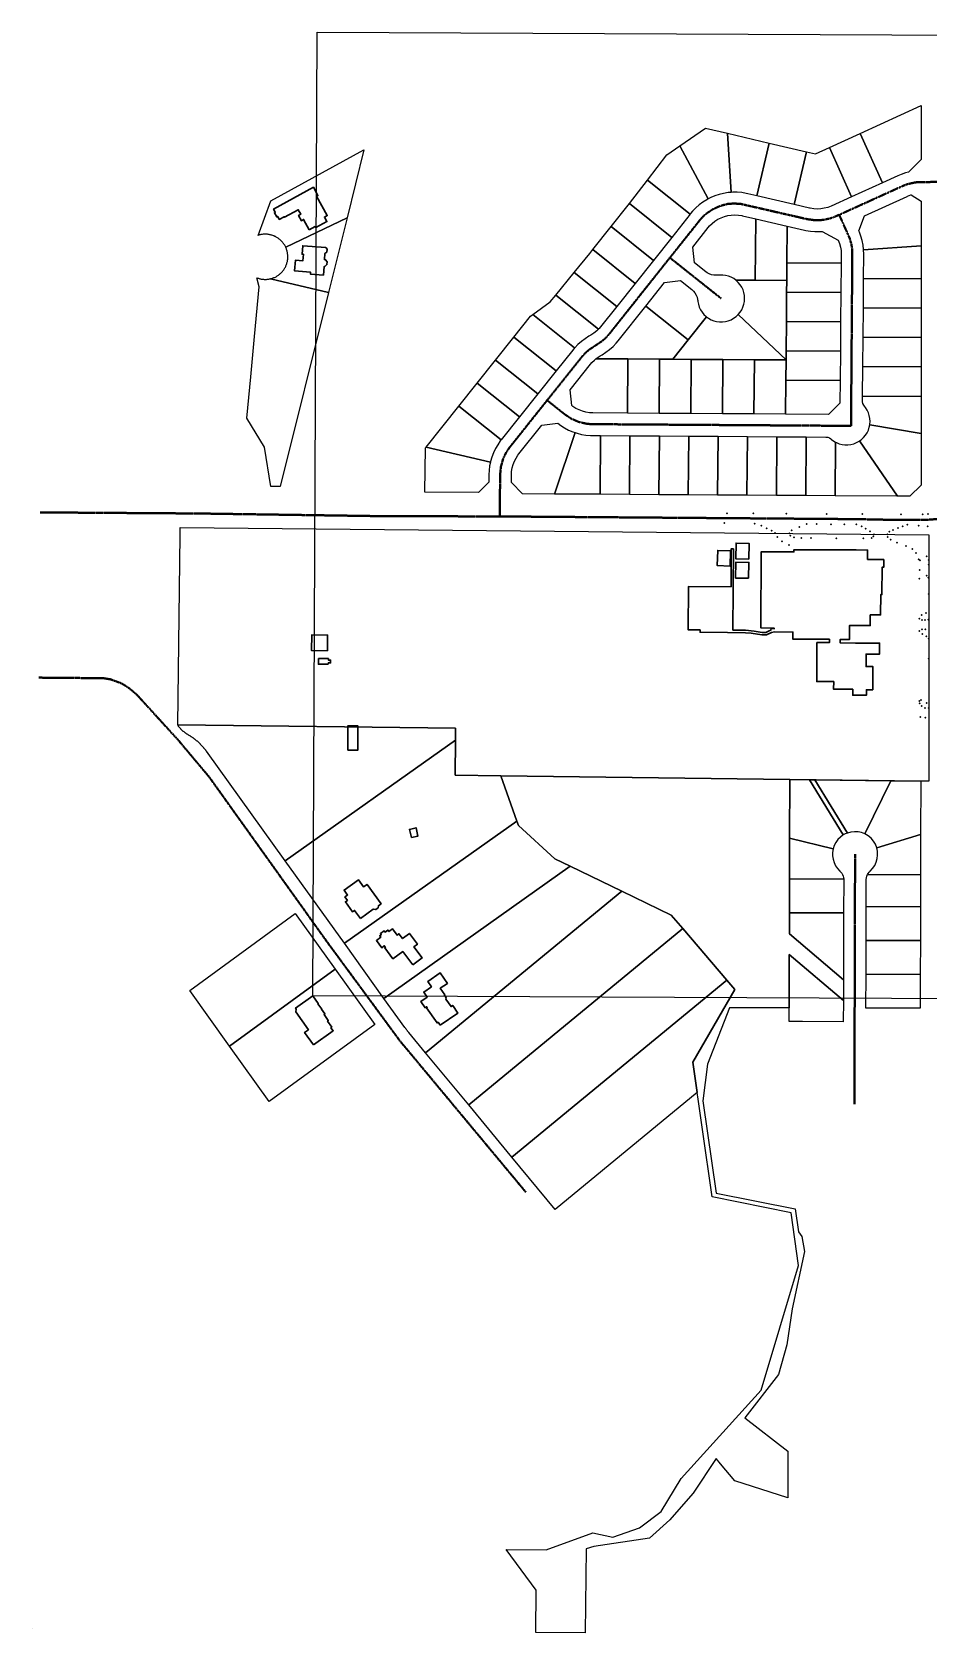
# Model space of a CAD drawing. Header units: feet. Extents: x -9340 to -4135, y -1818 to 3336.
# Drawn here: x -9340 to -6662, y -1818 to 2964 of the extents above; entities that cross this region are included whole.
import ezdxf

# ---------------------------------------------------------------- set-up
doc = ezdxf.new("R2010")
doc.units = ezdxf.units.FT
doc.header["$MEASUREMENT"] = 0
doc.linetypes.add('CENTER2', pattern=[1.125, 0.75, -0.125, 0.125, -0.125])
for name, color, linetype, lineweight in [('X-BLDG', 13, 'Continuous', 30), ('X-PVMT', 33, 'Continuous', 30), ('X-ROAD-CL', 2, 'CENTER2', 40)]:
    doc.layers.add(name, color=color, linetype=linetype, lineweight=lineweight)
doc.layers.add('X-LOTS-BLKS', color=253, linetype='Continuous')
picture_1 = doc.add_image_def('image1.jpg', size_in_pixel=(5576, 4278))

msp = doc.modelspace()

# ---------------------------------------------------------------- linework, layer by layer
msp.add_line((-9340.2, -1805.6), (-9340.2, -1805.6))
msp.add_line((-9340.2, -1805.6), (-9340.2, -1805.6))
at = {"layer": 'X-BLDG'}
for points in [[(-8512.2, 2373.6), (-8529.1, 2404.3), (-8535.7, 2400.7), (-8544.4, 2416.5), (-8537.9, 2420.1), (-8545.1, 2433.3), (-8586.3, 2410.8), (-8587.2, 2412.7), (-8602, 2404.6), (-8606.7, 2413.5), (-8609.6, 2411.9), (-8616.3, 2424.3), (-8613.7, 2425.7), (-8619, 2435.5), (-8500.2, 2500.5), (-8486.7, 2475.8), (-8490.4, 2473.8), (-8458.8, 2416.1), (-8466.9, 2411.7), (-8459.5, 2398.2), (-8492.8, 2379.9), (-8494.7, 2383.2), (-8512.2, 2373.6)], [(-8469.8, 2238.2), (-8508.8, 2241.4), (-8508.4, 2246.7), (-8556.1, 2250.8), (-8553.4, 2283.2), (-8531.3, 2281.3), (-8529.7, 2300.3), (-8533.7, 2300.6), (-8531.7, 2325.9), (-8463, 2320.2), (-8459.4, 2315.2), (-8460.1, 2307.1), (-8465.4, 2302.9), (-8466.9, 2284.4), (-8463.8, 2284.1), (-8459.1, 2277.6), (-8459.9, 2269.5), (-8465.4, 2263.9), (-8467.7, 2264.1), (-8469.8, 2238.2)], [(-7199.9, 1390.2), (-7239, 1391.1), (-7238, 1437.6), (-7198.9, 1436.8), (-7199.9, 1390.2)], [(-7246.1, 1421), (-7247.2, 1178), (-7209.4, 1177.7), (-7184.2, 1175.1), (-7160, 1171.2), (-7148.8, 1171.2), (-7139.1, 1176), (-7133.7, 1177.9), (-7133.6, 1182.2), (-7124, 1182.1), (-7124.2, 1183.9), (-7163.8, 1184.2), (-7162.7, 1412), (-7065.1, 1411.5), (-7065.1, 1418), (-6879.8, 1417.2), (-6845.2, 1417.1), (-6845.5, 1388.9), (-6796.9, 1388.7), (-6796.9, 1365.7), (-6802, 1365.8), (-6802.5, 1284), (-6806, 1284), (-6806.2, 1223.3), (-6837.3, 1223.4), (-6837.4, 1191.5), (-6881.4, 1191.7), (-6899.1, 1191.8), (-6899.3, 1149.8), (-6926.8, 1149.9), (-6926.9, 1139.4), (-6881.8, 1139.2), (-6809.2, 1138.9), (-6809.3, 1106), (-6849.7, 1106.2), (-6849.8, 1068.9), (-6829.3, 1068.8), (-6829.7, 999.5), (-6848.8, 999.7), (-6848.9, 983.3), (-6883, 983.4), (-6889.6, 983.5), (-6889.4, 1001), (-6946.7, 1001.3), (-6946.5, 1024), (-6996.8, 1024.2), (-6996.3, 1140.7), (-6959.1, 1140.6), (-6959.1, 1150.4), (-7068.5, 1150.9), (-7068.4, 1172), (-7123, 1172.3), (-7132.4, 1171.2), (-7147.5, 1163.4), (-7160.9, 1163.5), (-7193, 1168.7), (-7209.3, 1170.2), (-7264, 1170.4), (-7345.6, 1171.3), (-7345.6, 1178.5), (-7380.9, 1178.6), (-7380.4, 1308), (-7252.7, 1307.4), (-7252.1, 1421), (-7246.1, 1421)], [(-7256, 1369.1), (-7294.2, 1370.4), (-7292.5, 1415.9), (-7254.4, 1414.5), (-7256, 1369.1)], [(-7200.4, 1332.6), (-7239.6, 1333.4), (-7238.5, 1380.9), (-7199.4, 1380.1), (-7200.4, 1332.6)], [(-8457.9, 1116.4), (-8505.4, 1116.7), (-8504.9, 1163.5), (-8457.5, 1163.2), (-8457.9, 1116.4)], [(-8455.5, 1075.7), (-8485, 1076.1), (-8484.8, 1092.9), (-8455.2, 1092.6), (-8455.2, 1088.5), (-8448.6, 1088.5), (-8448.8, 1080), (-8455.4, 1080.2), (-8455.5, 1075.7)], [(-8397.5, 819.3), (-8397.7, 891.6), (-8367.2, 891.7), (-8367, 819.3), (-8397.5, 819.3)], [(-8207.5, 558.2), (-8213.3, 582.7), (-8193.5, 587.4), (-8187.8, 562.8), (-8207.5, 558.2)], [(-8359.8, 316.6), (-8377, 340.5), (-8382.8, 336.3), (-8404.5, 366.4), (-8398.5, 370.6), (-8406, 380.8), (-8397.8, 386.6), (-8408.4, 401.2), (-8365.8, 432), (-8350.3, 410.7), (-8339.7, 418.3), (-8297.9, 360.3), (-8305.9, 354.5), (-8306.6, 348.4), (-8313.8, 343.3), (-8321.2, 344.6), (-8359.8, 316.6)], [(-8203.4, 177.7), (-8233.3, 217.9), (-8262.5, 196.1), (-8287, 228.8), (-8284.9, 230.3), (-8288.4, 235), (-8296.1, 229.3), (-8312, 250.6), (-8298.9, 260.3), (-8302.1, 264.7), (-8297.5, 268), (-8299.9, 271.3), (-8288.8, 279.7), (-8286, 275.8), (-8277.7, 281.9), (-8274.3, 277.4), (-8263.7, 285.3), (-8250.1, 267), (-8244.8, 271), (-8233.9, 256.3), (-8213.1, 271.7), (-8189.3, 239.8), (-8200.2, 231.7), (-8175.4, 198.6), (-8203.4, 177.7)], [(-8121.2, -2.5), (-8127.6, 6.7), (-8130.7, 4.4), (-8162.2, 49.9), (-8160.3, 51.2), (-8161.9, 53.4), (-8166.7, 50), (-8179.4, 68.1), (-8160.1, 81.6), (-8170.5, 96.6), (-8147.4, 112.8), (-8158.3, 128.3), (-8121.5, 153.9), (-8099.9, 122.8), (-8121.3, 107.9), (-8107.8, 88.3), (-8108.8, 87.5), (-8103.3, 79.5), (-8104.3, 75.5), (-8088.9, 53.4), (-8083.9, 56.9), (-8068.3, 34.2), (-8121.2, -2.5)], [(-8499.8, -60.9), (-8526.2, -23.9), (-8515, -15.9), (-8552.9, 37.3), (-8551.1, 45.4), (-8553.4, 48.7), (-8501.7, 85.4), (-8485.5, 62.5), (-8486.5, 61.8), (-8475, 45.8), (-8475.4, 45.4), (-8465.5, 31.4), (-8468.3, 29.4), (-8455.8, 11.6), (-8457.8, 10.2), (-8445, -7.7), (-8447.6, -9.6), (-8440.9, -19), (-8499.8, -60.9)]]:
    msp.add_lwpolyline(points, close=True, dxfattribs=at)
at = {"layer": 'X-LOTS-BLKS'}
for points in [[(-6685.3, 2583.8), (-6723.4, 2545.6), (-6731.7, 2543.4), (-6744.6, 2539.1), (-6754.8, 2534.9), (-6800.6, 2514.1), (-6867.2, 2661.4), (-6685.2, 2744.3), (-6685.3, 2583.8)], [(-7263.8, 2661.7), (-7252.7, 2485.2), (-7261.7, 2484.5), (-7275.1, 2482.4), (-7288.3, 2479.1), (-7301.2, 2474.9), (-7313.7, 2469.6), (-7321.2, 2465.7), (-7405.7, 2624), (-7329.4, 2677), (-7263.8, 2661.7)], [(-7252.7, 2485.2), (-7263.8, 2661.7), (-7139.1, 2632.6), (-7176.1, 2475), (-7203.3, 2481.3), (-7207.6, 2482.3), (-7221, 2484.5), (-7234.5, 2485.6), (-7248.1, 2485.6), (-7252.7, 2485.2)], [(-7027.4, 2606.6), (-7064.5, 2449), (-7176.1, 2475), (-7139.1, 2632.6), (-7027.4, 2606.6)], [(-6800.6, 2514.1), (-6892.8, 2472.2), (-6959.4, 2619.5), (-6867.2, 2661.4), (-6800.6, 2514.1)], [(-8399.6, 2409.5), (-8582.7, 2321.4), (-8583.6, 2323.4), (-8584.7, 2325.4), (-8585.8, 2327.3), (-8587, 2329.2), (-8588.2, 2331.1), (-8589.5, 2332.9), (-8590.9, 2334.7), (-8592.3, 2336.5), (-8593.8, 2338.2), (-8595.3, 2339.8), (-8596.9, 2341.4), (-8598.6, 2342.9), (-8600.3, 2344.4), (-8602, 2345.8), (-8603.8, 2347.2), (-8605.6, 2348.5), (-8607.5, 2349.7), (-8609.4, 2350.9), (-8611.3, 2352), (-8613.4, 2353.1), (-8615.4, 2354), (-8617.4, 2355), (-8619.5, 2355.8), (-8621.6, 2356.6), (-8623.7, 2357.3), (-8625.9, 2357.9), (-8628.1, 2358.5), (-8630.3, 2358.9), (-8632.5, 2359.4), (-8634.7, 2359.7), (-8636.9, 2360), (-8639.2, 2360.2), (-8641.4, 2360.3), (-8643.7, 2360.3), (-8645.9, 2360.3), (-8648.1, 2360.2), (-8650.4, 2360), (-8652.6, 2359.7), (-8654.8, 2359.4), (-8657, 2359), (-8659.2, 2358.5), (-8661.4, 2358), (-8664.9, 2356.9), (-8627.5, 2460), (-8349.1, 2612), (-8399.6, 2409.5)], [(-7321.2, 2465.7), (-7325.7, 2463.3), (-7337.3, 2456), (-7348.1, 2447.9), (-7358.3, 2438.9), (-7367.8, 2429.1), (-7373.9, 2421.8), (-7375.5, 2419.8), (-7502.8, 2521.3), (-7444.5, 2597), (-7405.7, 2624), (-7321.2, 2465.7)], [(-6892.8, 2472.2), (-6953.5, 2444.6), (-6954.4, 2444.3), (-6964.3, 2440.5), (-6974.5, 2437.8), (-6985, 2436.1), (-6995.6, 2435.6), (-7006.2, 2436.1), (-7016.6, 2437.8), (-7018.4, 2438.2), (-7064.5, 2449), (-7027.4, 2606.6), (-7001.2, 2600.5), (-6959.4, 2619.5), (-6892.8, 2472.2)], [(-7375.5, 2419.8), (-7430.1, 2351), (-7556.4, 2451.8), (-7502.8, 2521.3), (-7375.5, 2419.8)], [(-7430.1, 2351), (-7484.8, 2282.3), (-7611, 2383), (-7560.2, 2447), (-7556.4, 2451.8), (-7430.1, 2351)], [(-6685.3, 2458.6), (-6685.4, 2325.7), (-6857, 2313.3), (-6857.1, 2314.3), (-6858.6, 2327.8), (-6861.3, 2341.2), (-6865, 2354.2), (-6869.8, 2366.9), (-6871.5, 2370.8), (-6854.7, 2415.5), (-6727, 2473.4), (-6726.2, 2473.8), (-6716.3, 2477.6), (-6715.3, 2477.9), (-6685.3, 2458.6)], [(-8455.1, 2186.7), (-8628.4, 2227.2), (-8626.2, 2227.7), (-8624, 2228.3), (-8621.9, 2229), (-8619.8, 2229.8), (-8617.7, 2230.6), (-8615.7, 2231.5), (-8613.6, 2232.5), (-8611.6, 2233.5), (-8609.7, 2234.6), (-8607.8, 2235.8), (-8605.9, 2237), (-8604.1, 2238.3), (-8602.3, 2239.7), (-8600.5, 2241.1), (-8598.8, 2242.6), (-8597.2, 2244.1), (-8595.6, 2245.7), (-8594, 2247.3), (-8592.5, 2249), (-8591.1, 2250.7), (-8589.7, 2252.5), (-8588.4, 2254.3), (-8587.2, 2256.2), (-8586, 2258.1), (-8584.9, 2260), (-8583.8, 2262), (-8582.8, 2264), (-8581.9, 2266.1), (-8581, 2268.1), (-8580.2, 2270.2), (-8579.5, 2272.4), (-8578.9, 2274.5), (-8578.3, 2276.7), (-8577.8, 2278.9), (-8577.4, 2281.1), (-8577, 2283.3), (-8576.7, 2285.5), (-8576.5, 2287.8), (-8576.4, 2290), (-8576.3, 2292.2), (-8576.4, 2294.5), (-8576.4, 2296.7), (-8576.6, 2299), (-8576.9, 2301.2), (-8577.2, 2303.4), (-8577.6, 2305.7), (-8578, 2307.8), (-8578.6, 2310), (-8579.2, 2312.2), (-8579.9, 2314.3), (-8580.6, 2316.5), (-8581.4, 2318.5), (-8582.7, 2321.4), (-8399.6, 2409.5), (-8455.1, 2186.7)], [(-7181, 2223.1), (-7239, 2223.5), (-7244.7, 2227.7), (-7252.4, 2231.9), (-7260.6, 2235.2), (-7269.1, 2237.4), (-7277.9, 2238.5), (-7286.7, 2238.5), (-7292.1, 2238), (-7297, 2237.6), (-7304.2, 2237.8), (-7311.3, 2239.2), (-7318.1, 2241.7), (-7324.4, 2245.1), (-7328, 2247.7), (-7361.8, 2274.6), (-7367.2, 2322), (-7321.1, 2379.9), (-7316.9, 2384.9), (-7309.4, 2392.4), (-7301.1, 2399), (-7292.2, 2404.8), (-7282.8, 2409.6), (-7272.9, 2413.3), (-7262.6, 2416.1), (-7252.2, 2417.7), (-7241.6, 2418.2), (-7231, 2417.7), (-7220.6, 2416), (-7218.8, 2415.6), (-7179.4, 2406.4), (-7181, 2223.1)], [(-7085.2, 2384.5), (-7086.1, 2275), (-7086.6, 2222.5), (-7181, 2223.1), (-7179.4, 2406.4), (-7085.2, 2384.5)], [(-7484.8, 2282.3), (-7539.4, 2213.5), (-7665.6, 2314.2), (-7611, 2383), (-7484.8, 2282.3)], [(-6924.3, 2274), (-7086.1, 2275), (-7085.2, 2384.5), (-7033.8, 2372.5), (-7029.6, 2371.5), (-7016.2, 2369.4), (-7002.6, 2368.2), (-6989, 2368.2), (-6980.7, 2368.7), (-6933, 2342.9), (-6932.6, 2342.1), (-6928.9, 2332.2), (-6926.1, 2321.9), (-6924.5, 2311.5), (-6924, 2300.9), (-6924, 2300.4), (-6924.3, 2274)], [(-7539.4, 2213.5), (-7594, 2144.8), (-7721, 2246.1), (-7674.4, 2303.2), (-7665.6, 2314.2), (-7539.4, 2213.5)], [(-6685.4, 2227), (-6857.2, 2228.1), (-6856.6, 2299.9), (-6856.6, 2300.8), (-6857, 2313.3), (-6685.4, 2325.7), (-6685.4, 2227)], [(-6925, 2186.2), (-7086.9, 2187.3), (-7086.6, 2222.5), (-7086.1, 2275), (-6924.3, 2274), (-6925, 2186.2)], [(-8628.4, 2227.2), (-8455.1, 2186.7), (-8599.7, 1606.9), (-8627.4, 1607.2), (-8645.9, 1723.8), (-8698.9, 1810.5), (-8687.2, 1933.9), (-8675.6, 2055.3), (-8661.6, 2202.7), (-8668.6, 2230.1), (-8666.5, 2229.3), (-8664.4, 2228.6), (-8662.2, 2227.9), (-8660, 2227.3), (-8657.9, 2226.8), (-8655.7, 2226.4), (-8653.4, 2226.1), (-8651.2, 2225.8), (-8649, 2225.6), (-8646.7, 2225.4), (-8644.5, 2225.4), (-8642.2, 2225.4), (-8640, 2225.5), (-8637.8, 2225.6), (-8635.5, 2225.9), (-8633.3, 2226.2), (-8631.1, 2226.6), (-8628.4, 2227.2)], [(-7594, 2144.8), (-7642.5, 2083.7), (-7646.7, 2078.8), (-7649.1, 2076.4), (-7776.5, 2178), (-7721, 2246.1), (-7594, 2144.8)], [(-7325.8, 2113.3), (-7380.9, 2044.7), (-7507.5, 2145.3), (-7451.2, 2216.2), (-7403.8, 2221.7), (-7370, 2194.9), (-7365.3, 2190.5), (-7360.7, 2185), (-7357, 2178.7), (-7354.4, 2172), (-7352.7, 2165), (-7352.4, 2162.1), (-7352.2, 2159.8), (-7350.5, 2151.1), (-7347.8, 2142.7), (-7344.1, 2134.8), (-7339.4, 2127.3), (-7333.9, 2120.5), (-7327.4, 2114.5), (-7325.8, 2113.3)], [(-7239, 2223.5), (-7181, 2223.1), (-7086.6, 2222.5), (-7086.9, 2187.3), (-7087.6, 2099.5), (-7088.4, 2011.8), (-7088.6, 1984.8), (-7231.8, 2120.2), (-7231.6, 2120.4), (-7225.9, 2127.1), (-7221.2, 2134.6), (-7217.4, 2142.5), (-7214.6, 2150.9), (-7213, 2159.6), (-7212.4, 2168.4), (-7212.9, 2177.2), (-7214.5, 2185.8), (-7217.2, 2194.2), (-7220.9, 2202.2), (-7225.6, 2209.6), (-7231.2, 2216.4), (-7237.6, 2222.5), (-7239, 2223.5)], [(-6685.5, 2139.2), (-6857.9, 2140.3), (-6857.2, 2228.1), (-6685.4, 2227), (-6685.5, 2139.2)], [(-7649.1, 2076.4), (-7654.2, 2071.3), (-7662.5, 2064.6), (-7671.4, 2058.9), (-7673.7, 2057.6), (-7677.5, 2055.5), (-7689, 2048.2), (-7699.9, 2040.1), (-7710.1, 2031.1), (-7719.5, 2021.3), (-7720.1, 2020.7), (-7844.9, 2120.2), (-7792.7, 2158.2), (-7776.5, 2178), (-7649.1, 2076.4)], [(-6925.8, 2098.5), (-7087.6, 2099.5), (-7086.9, 2187.3), (-6925, 2186.2), (-6925.8, 2098.5)], [(-7720.1, 2020.7), (-7725.4, 2014.3), (-7775, 1952.2), (-7901.4, 2053), (-7851.9, 2115.2), (-7844.9, 2120.2), (-7720.1, 2020.7)], [(-7426.7, 1987), (-7466.4, 1987.2), (-7560.8, 1987.9), (-7656.3, 1988.5), (-7652.9, 1991.2), (-7644, 1997), (-7641.7, 1998.3), (-7637.9, 2000.4), (-7626.4, 2007.6), (-7615.5, 2015.8), (-7605.3, 2024.8), (-7595.9, 2034.5), (-7589.7, 2041.8), (-7507.5, 2145.3), (-7380.9, 2044.7), (-7426.7, 1987)], [(-7380.9, 2044.7), (-7325.8, 2113.3), (-7320.3, 2109.3), (-7312.6, 2105), (-7304.5, 2101.8), (-7295.9, 2099.6), (-7287.2, 2098.4), (-7278.4, 2098.4), (-7269.6, 2099.5), (-7261.1, 2101.7), (-7252.9, 2104.9), (-7245.2, 2109.2), (-7238, 2114.3), (-7231.8, 2120.2), (-7088.6, 1984.8), (-7183.1, 1985.4), (-7277.5, 1986), (-7371.9, 1986.6), (-7426.7, 1987), (-7380.9, 2044.7)], [(-6685.5, 2051.5), (-6858.7, 2052.6), (-6857.9, 2140.3), (-6685.5, 2139.2), (-6685.5, 2051.5)], [(-6926.5, 2010.8), (-7088.4, 2011.8), (-7087.6, 2099.5), (-6925.8, 2098.5), (-6926.5, 2010.8)], [(-7775, 1952.2), (-7829.8, 1883.5), (-7956.2, 1984.4), (-7901.4, 2053), (-7775, 1952.2)], [(-6927.3, 1923), (-7089.2, 1924.1), (-7088.6, 1984.8), (-7088.4, 2011.8), (-6926.5, 2010.8), (-6927.3, 1923)], [(-6685.5, 1963.8), (-6859.5, 1964.9), (-6858.7, 2052.6), (-6685.5, 2051.5), (-6685.5, 1963.8)], [(-7829.8, 1883.5), (-7884.5, 1814.9), (-8011, 1915.7), (-7956.2, 1984.4), (-7829.8, 1883.5)], [(-7562.2, 1825.9), (-7666, 1826.6), (-7676.1, 1827.1), (-7686.5, 1828.8), (-7696.8, 1831.6), (-7706.6, 1835.4), (-7716.1, 1840.2), (-7724.9, 1846), (-7728.3, 1848.6), (-7733.6, 1896), (-7672.8, 1972.3), (-7668.7, 1977.1), (-7661.1, 1984.6), (-7656.3, 1988.5), (-7560.8, 1987.9), (-7562.2, 1825.9)], [(-7467.8, 1825.3), (-7562.2, 1825.9), (-7560.8, 1987.9), (-7466.4, 1987.2), (-7467.8, 1825.3)], [(-7373.3, 1824.7), (-7467.8, 1825.3), (-7466.4, 1987.2), (-7426.7, 1987), (-7371.9, 1986.6), (-7373.3, 1824.7)], [(-7278.9, 1824.1), (-7373.3, 1824.7), (-7371.9, 1986.6), (-7277.5, 1986), (-7278.9, 1824.1)], [(-7184.5, 1823.5), (-7278.9, 1824.1), (-7277.5, 1986), (-7183.1, 1985.4), (-7184.5, 1823.5)], [(-7089.2, 1924.1), (-7090, 1822.9), (-7184.5, 1823.5), (-7183.1, 1985.4), (-7088.6, 1984.8), (-7089.2, 1924.1)], [(-6685.6, 1876), (-6860.2, 1877.1), (-6859.5, 1964.9), (-6685.5, 1963.8), (-6685.6, 1876)], [(-7884.5, 1814.9), (-7939.3, 1746.2), (-8065.7, 1847.1), (-8011, 1915.7), (-7884.5, 1814.9)], [(-7090, 1822.9), (-7089.2, 1924.1), (-6927.3, 1923), (-6927.9, 1855.6), (-6961.9, 1822), (-7090, 1822.9)], [(-6685.6, 1765.3), (-6838.9, 1790.5), (-6838.5, 1792.5), (-6837.9, 1801.3), (-6838.5, 1810.1), (-6840.1, 1818.8), (-6842.8, 1827.2), (-6846.5, 1835.2), (-6851.2, 1842.6), (-6854.6, 1846.9), (-6856.9, 1850.2), (-6859.1, 1855), (-6860.2, 1860.1), (-6860.3, 1862.9), (-6860.2, 1877.1), (-6685.6, 1876), (-6685.6, 1765.3)], [(-7971.6, 1679.6), (-8163.4, 1724.7), (-8065.7, 1847.1), (-7939.3, 1746.2), (-7942, 1742.7), (-7949.8, 1731.6), (-7956.6, 1719.8), (-7962.5, 1707.5), (-7967.3, 1694.8), (-7971.1, 1681.8), (-7971.6, 1679.6)], [(-7718.6, 1767.6), (-7779.7, 1584.3), (-7875.5, 1584.9), (-7908.9, 1618.9), (-7908.7, 1641.8), (-7908.2, 1651.9), (-7906.5, 1662.4), (-7903.7, 1672.6), (-7899.9, 1682.5), (-7895, 1691.9), (-7889.2, 1700.8), (-7886.6, 1704.2), (-7817.8, 1790.4), (-7770.4, 1795.8), (-7761.4, 1789.1), (-7750, 1781.8), (-7738, 1775.5), (-7725.5, 1770.1), (-7718.6, 1767.6)], [(-6685.6, 1765.3), (-6685.7, 1611), (-6719.4, 1577.5), (-6755.8, 1577.7), (-6869.2, 1743.2), (-6863.6, 1747.3), (-6857.1, 1753.3), (-6851.5, 1760.1), (-6846.7, 1767.5), (-6843, 1775.5), (-6840.2, 1783.9), (-6838.9, 1790.5), (-6685.6, 1765.3)], [(-8007.1, 1589.1), (-8166.8, 1590.3), (-8166.8, 1590.3), (-8165.7, 1721.8), (-8163.4, 1724.7), (-7971.6, 1679.6), (-7973.9, 1668.5), (-7975.6, 1655), (-7976.2, 1642.3), (-7976.4, 1619.3), (-8007.1, 1589.1)], [(-7779.7, 1584.3), (-7718.6, 1767.6), (-7712.7, 1765.8), (-7699.5, 1762.5), (-7686.1, 1760.3), (-7672.5, 1759.2), (-7666.6, 1759.1), (-7642.4, 1758.9), (-7643.9, 1583.4), (-7779.7, 1584.3)], [(-7556.2, 1582.9), (-7643.9, 1583.4), (-7642.4, 1758.9), (-7554.7, 1758.3), (-7556.2, 1582.9)], [(-7468.5, 1582.3), (-7556.2, 1582.9), (-7554.7, 1758.3), (-7467, 1757.8), (-7468.5, 1582.3)], [(-7380.8, 1581.8), (-7468.5, 1582.3), (-7467, 1757.8), (-7379.3, 1757.2), (-7380.8, 1581.8)], [(-7293.1, 1581.2), (-7380.8, 1581.8), (-7379.3, 1757.2), (-7291.6, 1756.7), (-7293.1, 1581.2)], [(-7205.4, 1580.6), (-7293.1, 1581.2), (-7291.6, 1756.7), (-7203.9, 1756.1), (-7205.4, 1580.6)], [(-7117.7, 1580.1), (-7205.4, 1580.6), (-7203.9, 1756.1), (-7116.2, 1755.5), (-7117.7, 1580.1)], [(-7030, 1579.5), (-7117.7, 1580.1), (-7116.2, 1755.5), (-7028.5, 1755), (-7030, 1579.5)], [(-6941.3, 1739.7), (-6942.4, 1578.9), (-7030, 1579.5), (-7028.5, 1755), (-6970.2, 1754.6), (-6969, 1754.6), (-6963.8, 1753.7), (-6958.9, 1751.8), (-6954.6, 1748.8), (-6954.4, 1748.6), (-6953, 1747.4), (-6945.9, 1742.2), (-6941.3, 1739.7)], [(-6942.4, 1578.9), (-6941.3, 1739.7), (-6938.2, 1738), (-6930, 1734.7), (-6921.5, 1732.5), (-6912.8, 1731.4), (-6903.9, 1731.4), (-6895.2, 1732.5), (-6886.7, 1734.7), (-6878.5, 1737.9), (-6870.7, 1742.1), (-6869.2, 1743.2), (-6755.8, 1577.7), (-6942.4, 1578.9)], [(-8905.1, 894.9), (-8898.2, 1461.3), (-8898.2, 1484.3), (-6662, 1462.6), (-6662.3, 726.9), (-6686.3, 727), (-7077.7, 731.8), (-7939.9, 742.4), (-8076.3, 744.1), (-8076, 849.4), (-8075.9, 884.8), (-8905.1, 894.9)], [(-8905.1, 894.9), (-8075.9, 884.8), (-8076, 849.4), (-8584.5, 489), (-8819.7, 816.5), (-8820.9, 818.1), (-8821.7, 819.2), (-8822.5, 820.2), (-8823.3, 821.3), (-8824.2, 822.4), (-8825, 823.4), (-8825.9, 824.5), (-8826.7, 825.5), (-8827.6, 826.6), (-8828.5, 827.6), (-8829.3, 828.6), (-8830.2, 829.6), (-8831.1, 830.6), (-8832, 831.6), (-8832.9, 832.6), (-8833.9, 833.6), (-8834.8, 834.6), (-8835.7, 835.6), (-8836.7, 836.5), (-8837.6, 837.5), (-8838.6, 838.4), (-8839.5, 839.4), (-8840.5, 840.3), (-8841.5, 841.2), (-8842.5, 842.2), (-8843.5, 843.1), (-8844.5, 844), (-8845.5, 844.9), (-8846.5, 845.8), (-8847.5, 846.6), (-8848.6, 847.5), (-8849.6, 848.4), (-8850.7, 849.2), (-8851.7, 850.1), (-8852.8, 850.9), (-8853.8, 851.7), (-8854.9, 852.6), (-8856, 853.4), (-8857.1, 854.2), (-8858.2, 855), (-8859.3, 855.8), (-8860.4, 856.5), (-8861.5, 857.3), (-8862.6, 858.1), (-8863.7, 858.8), (-8864.8, 859.5), (-8866, 860.3), (-8867.1, 861), (-8868.3, 861.7), (-8869.4, 862.4), (-8870.6, 863.1), (-8871.7, 863.8), (-8872.9, 864.5), (-8874.3, 865.3), (-8875.4, 866), (-8876.6, 866.7), (-8877.7, 867.4), (-8878.8, 868.2), (-8880, 868.9), (-8881.1, 869.7), (-8882.2, 870.5), (-8883.2, 871.3), (-8884.3, 872.1), (-8885.4, 872.9), (-8886.4, 873.8), (-8887.5, 874.7), (-8888.5, 875.5), (-8889.5, 876.4), (-8890.5, 877.3), (-8891.5, 878.2), (-8892.5, 879.1), (-8893.5, 880.1), (-8894.4, 881), (-8895.4, 882), (-8896.3, 883), (-8897.2, 884), (-8898.1, 885), (-8899, 886), (-8899.9, 887), (-8900.8, 888), (-8901.6, 889.1), (-8902.5, 890.1), (-8903.3, 891.2), (-8904.1, 892.3), (-8905.1, 894.9)], [(-8076, 849.4), (-8076.3, 744.1), (-7939.9, 742.4), (-7892.5, 607.3), (-8407.4, 242.3), (-8584.5, 489), (-8076, 849.4)], [(-7939.9, 742.4), (-7077.7, 731.8), (-7078.2, 556), (-7078.9, 270.5), (-6917.3, 133.2), (-6917.5, 71.3), (-7079.1, 208.7), (-7079.5, 49.2), (-7257.7, 49.6), (-7322.9, -118.9), (-7336.8, -228.1), (-7297.7, -503.7), (-7061.7, -551.2), (-7051.9, -619.4), (-7042, -633.5), (-7033.9, -678.3), (-7070.9, -849.4), (-7086.2, -957.3), (-7111.2, -1045.4), (-7211.5, -1175.2), (-7083, -1274.5), (-7083.3, -1413.5), (-7241.6, -1363.4), (-7284.2, -1311.9), (-7297.1, -1296.3), (-7366.2, -1400.3), (-7401.5, -1440.6), (-7435.7, -1479.8), (-7496.1, -1534.4), (-7662.8, -1559.3), (-7685.5, -1566.7), (-7688.5, -1817.6), (-7836.2, -1815.8), (-7834.7, -1689.5), (-7924.6, -1568.3), (-7805.1, -1569.7), (-7665.6, -1518.7), (-7606.2, -1531.4), (-7525.9, -1503.6), (-7461.2, -1454.8), (-7402.3, -1356.4), (-7163.2, -1092.8), (-7051.1, -720.2), (-7073.7, -562.6), (-7309.7, -515.1), (-7366.8, -113), (-7241.7, 104.5), (-7265.2, 132.2), (-7396.7, 286.2), (-7431.4, 326.6), (-7579.1, 398.1), (-7733, 472.5), (-7779.3, 494.7), (-7888, 594.1), (-7892.5, 607.3), (-7939.9, 742.4)], [(-7018.5, 731.1), (-6917.7, 565.9), (-6926.3, 559.7), (-6933.8, 552.2), (-6940, 543.7), (-6944.9, 534.3), (-6948.2, 524.3), (-7078.2, 556), (-7077.7, 731.8), (-7018.5, 731.1)], [(-7002.5, 730.9), (-6905.5, 571.7), (-6911.8, 569.1), (-6917.7, 565.9), (-7018.5, 731.1), (-7002.5, 730.9)], [(-7002.5, 730.9), (-6775.6, 728.1), (-6853.1, 568.9), (-6863.1, 572.9), (-6873.6, 575.1), (-6884.4, 575.7), (-6895.1, 574.6), (-6905.5, 571.7), (-7002.5, 730.9)], [(-6775.6, 728.1), (-6686.3, 727), (-6686.8, 567.4), (-6818, 527.8), (-6822.1, 538.1), (-6827.8, 547.6), (-6835, 556.1), (-6843.5, 563.3), (-6853.1, 568.9), (-6775.6, 728.1)], [(-7892.5, 607.3), (-7887.9, 594.2), (-7779.2, 494.8), (-7733, 472.5), (-8289.3, 77.9), (-8407.4, 242.3), (-7892.5, 607.3)], [(-7078.2, 556), (-6948.2, 524.3), (-6949.8, 514), (-6949.9, 503.6), (-6948.4, 493.4), (-6945.4, 483.4), (-6940.8, 474.1), (-6934.9, 465.6), (-6927.7, 458.1), (-6924.7, 454.9), (-6922, 451.4), (-6919.9, 447.6), (-6918.2, 443.3), (-6917, 438.8), (-6916.6, 434.1), (-7078.5, 434.5), (-7078.2, 556)], [(-6818, 527.8), (-6686.8, 567.4), (-6687.1, 447), (-6845.7, 447.4), (-6843.5, 451.2), (-6840.8, 454.7), (-6837.8, 457.8), (-6830.2, 465.8), (-6824, 474.8), (-6819.4, 484.7), (-6816.4, 495.3), (-6815.2, 506.1), (-6815.7, 517.1), (-6818, 527.8)], [(-7733, 472.5), (-7579.1, 398.1), (-8165.2, -84.5), (-8215.3, -24), (-8216.1, -22.9), (-8217, -21.9), (-8217.8, -20.9), (-8218.7, -19.8), (-8219.5, -18.7), (-8220.4, -17.7), (-8221.2, -16.6), (-8222, -15.5), (-8222.8, -14.5), (-8223.6, -13.4), (-8224.4, -12.3), (-8225.2, -11.2), (-8226.7, -9.2), (-8289.3, 77.9), (-7733, 472.5)], [(-7078.5, 434.5), (-6916.6, 434.1), (-6916.5, 432.9), (-6916.8, 332.9), (-7078.8, 333.3), (-7078.5, 434.5)], [(-6845.7, 447.4), (-6687.1, 447), (-6687.3, 351.8), (-6849.3, 352.2), (-6849.1, 432.7), (-6848.7, 437.8), (-6847.5, 442.7), (-6845.7, 447.4)], [(-7579.1, 398.1), (-7431.3, 326.7), (-7396.7, 286.2), (-8036.2, -240.4), (-8165.2, -84.5), (-7579.1, 398.1)], [(-6849.3, 352.2), (-6687.3, 351.8), (-6687.6, 250.6), (-6849.6, 251), (-6849.3, 352.2)], [(-8554.2, 331.1), (-8435.3, 165.6), (-8750.8, -64.7), (-8869.4, 101), (-8554.2, 331.1)], [(-7078.8, 333.3), (-6916.8, 332.9), (-6917.3, 133.2), (-7078.9, 270.5), (-7078.8, 333.3)], [(-7396.7, 286.2), (-7265.2, 132.2), (-7907.1, -396.4), (-8036.2, -240.4), (-7396.7, 286.2)], [(-6849.6, 251), (-6687.6, 250.6), (-6687.9, 149.4), (-6849.8, 149.8), (-6849.6, 251)], [(-7079.1, 208.7), (-6917.5, 71.3), (-6917.7, 8.3), (-7039.1, 8.6), (-7079.6, 8.7), (-7079.5, 49.2), (-7079.1, 208.7)], [(-8435.3, 165.6), (-8316.4, 0), (-8632.3, -230.4), (-8750.8, -64.7), (-8435.3, 165.6)], [(-6849.8, 149.8), (-6687.9, 149.4), (-6688.1, 48.2), (-6850.1, 48.6), (-6849.8, 149.8)], [(-7265.2, 132.2), (-7241.7, 104.6), (-7366.7, -112.9), (-7353.9, -203.6), (-7778.1, -552.4), (-7907.1, -396.4), (-7265.2, 132.2)]]:
    msp.add_lwpolyline(points, close=True, dxfattribs=at)
at = {"layer": 'X-PVMT'}
for p in [(-7272.6, 1497.7), (-7265, 1527), (-7186.9, 1526.9), (-7182.2, 1495.8), (-7162.7, 1490.2), (-7087.9, 1525.3), (-7049.4, 1485.7), (-7027.5, 1495.2), (-6996.9, 1494.3), (-6967, 1524.2), (-6954.1, 1494), (-6914.7, 1493.4), (-6878.7, 1494.2), (-6863.3, 1488.2), (-6860.7, 1524.4), (-6754.8, 1482.6), (-6745.2, 1523.6), (-6740.5, 1488.3), (-6726.9, 1492.3), (-6693.1, 1490.3), (-6680.4, 1523.2), (-6665.8, 1487.6), (-6664.9, 1524.6), (-7146.7, 1481.7), (-7132, 1475.2), (-7122.2, 1467.7), (-7114.5, 1456.4), (-7101.1, 1443.3), (-7079, 1467.1), (-7075.8, 1460.2), (-7072.3, 1476.3), (-7064.9, 1454.7), (-7042.7, 1453.4), (-7014, 1452.7), (-6938.1, 1451.7), (-6858, 1451.8), (-6851.2, 1480.8), (-6837.8, 1472.8), (-6833.2, 1453.3), (-6827.7, 1457.5), (-6826.4, 1463.9), (-6786.5, 1463.6), (-6785.7, 1455.6), (-6780.8, 1471.8), (-6776.6, 1447.8), (-6768.9, 1476.8), (-6757, 1439.3), (-7080.1, 1432.1), (-6730.3, 1429.2), (-6711.7, 1420), (-6700.4, 1407.7), (-6693.1, 1389.6), (-6669.1, 1398.3), (-6663.3, 1387.5), (-6689.9, 1357.6), (-6688.5, 1386.2), (-6669.1, 1340.2), (-6662.7, 1373.1), (-6690.3, 1331.5), (-6663.4, 1334), (-6663.1, 1285.6), (-6690.5, 1212.5), (-6683.7, 1222.8), (-6683.1, 1207.6), (-6674, 1207.7), (-6670.9, 1229), (-6664.3, 1208.9), (-6690.8, 1174.8), (-6683.1, 1180.1), (-6682.1, 1166.1), (-6672.5, 1180.4), (-6670, 1159.2), (-6662.5, 1152.6), (-6662.4, 1092.9), (-6690.8, 965.8), (-6690.2, 958.8), (-6686.1, 969.5), (-6668.8, 960.3), (-6687.8, 918.2), (-6684, 950.7), (-6673.4, 945.7), (-6672.9, 916.4), (-6662.5, 945.7)]:
    msp.add_point(p, dxfattribs=at)
at = {"layer": 'X-ROAD-CL'}
for p, q in [((-7282.5, 2168.5), (-7435.6, 2290.1)), ((-6882.6, 508.3), (-6884.6, -238.2))]:
    msp.add_line(p, q, dxfattribs=at)
for points in [[(-6619.2, 2516.4), (-6688.1, 2516.2), (-6703, 2515.1), (-6726.6, 2509.7), (-6739.4, 2504.8), (-6930, 2418.3)], [(-6930, 2418.3), (-6954, 2408.4), (-6977.6, 2403), (-7001.8, 2402), (-7025.7, 2405.3), (-7223.4, 2450.7), (-7244.7, 2452.1), (-7263.5, 2450.6), (-7283.2, 2445.5), (-7305.5, 2436)], [(-7305.5, 2436), (-7325.7, 2422.7), (-7334.8, 2414.7), (-7345.4, 2403.4), (-7435.6, 2290.1)], [(-6930, 2418.3), (-6898.7, 2348.3), (-6893.5, 2330.1), (-6890.8, 2312.9), (-6894.7, 1787.9)], [(-7435.6, 2290.1), (-7618.3, 2060.2), (-7628.8, 2048.9), (-7638, 2041), (-7677.4, 2014.9), (-7686.6, 2006.9), (-7697, 1995.7), (-7802.1, 1864.2)], [(-7802.1, 1864.2), (-7914.7, 1722.9), (-7923.1, 1710.6), (-7928.9, 1699.9), (-7933.7, 1688.8), (-7940.2, 1665.5), (-7942.5, 1642), (-7943.5, 1517.4)], [(-6894.7, 1787.9), (-7671.7, 1793), (-7683.7, 1794.1), (-7707.3, 1799.5), (-7729.5, 1809), (-7749.4, 1822.2), (-7802.1, 1864.2)], [(-7943.5, 1517.4), (-8298.4, 1518.2), (-8845.3, 1526.2), (-9316, 1529.4)], [(-6618.4, 1511.1), (-6674.5, 1506.8), (-6797.5, 1507.7), (-6879.1, 1509.3), (-7943.5, 1517.4)], [(-9319.5, 1035.9), (-9127.1, 1034.2), (-9104.8, 1030.6), (-9071.6, 1018.1), (-9050.1, 1004.2), (-9027.3, 984.9), (-8902, 847.4), (-8811.4, 739.4), (-8460.8, 248.8), (-8242.6, -47.9), (-7865.5, -501.1)]]:
    msp.add_lwpolyline(points, dxfattribs=at)

# ---------------------------------------------------------------- pictures from other files: only their frames are drawn
image = msp.add_image(picture_1, insert=(-8502.1, 85.9), size_in_units=(3751.7, 2878.4), rotation=-0.2676, dxfattribs=dict(fade=53))
image.dxf.flags = 15

doc.saveas('drawing.dxf')
